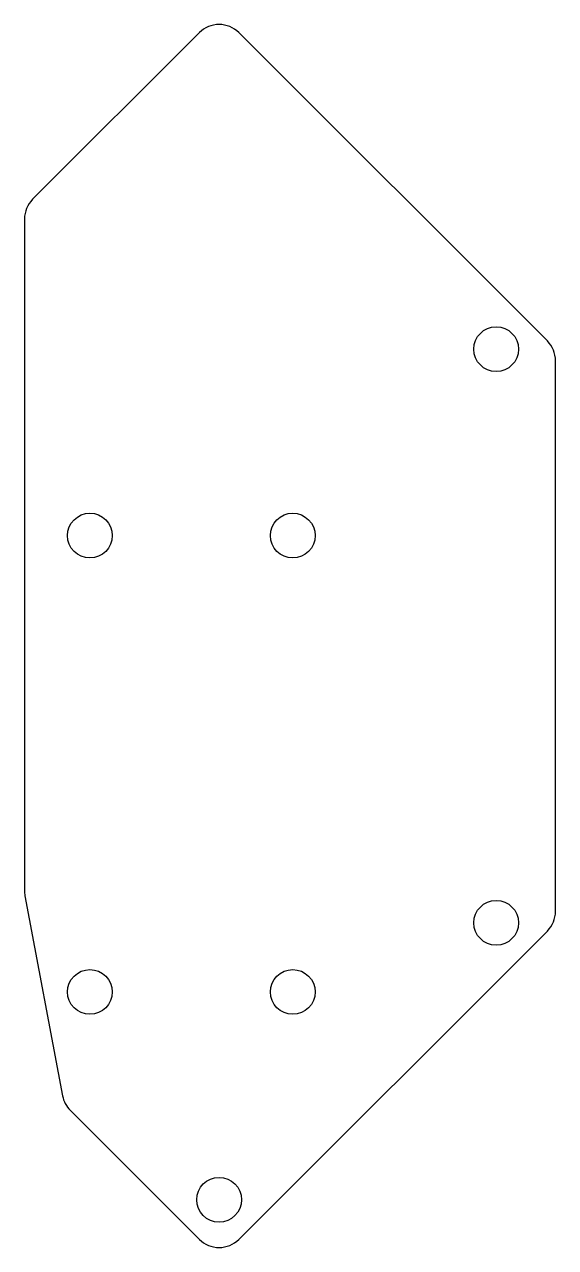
# Model space of a CAD drawing. Header units: millimetres. Extents: x -91.1 to -53.2, y 13.1 to 100.6.
import ezdxf

# ---------------------------------------------------------------- set-up
doc = ezdxf.new("R2010")
doc.units = ezdxf.units.MM

msp = doc.modelspace()

# ---------------------------------------------------------------- linework, layer by layer
at = {"color": 7, "elevation": 36.6}
msp.add_lwpolyline([(-53.747, 77.938), (-75.789, 99.98, 0.414214), (-78.617, 99.98), (-90.53, 88.068, 0.198912), (-91.115, 86.653), (-91.115, 38.651, 0.046482), (-91.081, 38.281), (-88.394, 23.986, 0.151034), (-87.843, 22.941), (-78.617, 13.716, 0.414214), (-75.789, 13.716), (-53.747, 35.757, 0.198912), (-53.161, 37.171), (-53.161, 76.524, 0.198912)], format="xyb", close=True, dxfattribs=at)
at = {"color": 7}
for centre in [(-57.404, 77.353, 36.6), (-86.44, 64.027, 36.6), (-71.94, 64.027, 36.6), (-57.404, 36.343, 36.6), (-86.44, 31.402, 36.6), (-71.94, 31.402, 36.6), (-77.203, 16.544, 36.6)]:
    msp.add_circle(centre, 1.6, dxfattribs=at)

doc.saveas('drawing.dxf')
